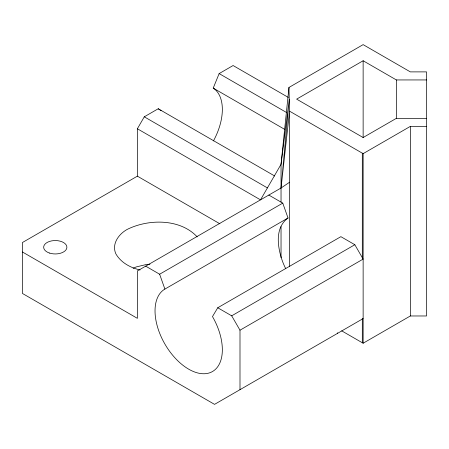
<?xml version="1.0" encoding="UTF-8"?>
<svg xmlns="http://www.w3.org/2000/svg" width="449" height="449" viewBox="0 0 449 449"><rect width="100%" height="100%" fill="white"/><g stroke="black" fill="none" stroke-linecap="round" stroke-linejoin="round"><path stroke-width="0.67" d="M341.7 330.851L363.134 343.227L410.335 315.973L426.55 315.973L426.55 71.885L410.335 71.885L363.134 44.631L288.96 87.454L281.04 164.306L281.04 202.123M213.443 140.919A47.6 27.479 -60 0 0 213.224 88.111L219.14 73.591L233.098 65.532L288.297 97.405M363.134 318.582L214.543 404.369L22.45 293.461L22.45 242.511L137.377 176.16L137.377 128.762L144.275 116.813L158.233 108.753L274.698 175.997M239.996 389.676L239.996 330.195L363.134 259.101L354.833 244.727L340.881 236.668L217.743 307.761L212.484 316.567A47.6 27.479 60 0 1 212.484 371.531A47.6 27.479 60 0 1 164.89 344.052A47.6 27.479 60 0 1 164.89 289.089L159.631 274.216L145.678 266.156M268.816 195.062L282.769 203.122L288.022 217.995C274.255 228.058 277.645 247.904 282.674 261.823A47.6 27.479 60 0 0 285.732 268.704M289.56 182.26L281.04 188.008L137.377 270.949L137.377 318.341L22.45 251.99M426.55 79.944L396.377 79.944L363.134 60.75L296.637 99.139L363.134 137.529L396.377 118.334L426.55 118.334M288.96 87.454L289.56 111.167L363.134 153.642L410.335 126.388L426.55 126.388M159.631 274.216L282.769 203.122M164.89 289.089L288.022 217.995M217.743 307.761L231.695 315.821L354.833 244.727M133.123 268.283L136.137 266.953L146.632 264.444L149.949 264.192M140.071 269.967C130.423 267.744 120.843 262.598 115.82 253.764C111.492 243.959 118.704 234.142 127.095 229.461C148.366 218.831 180.128 218.472 197.201 236.887M219.14 73.591L286.473 112.463M213.224 88.111L284.801 129.435M144.275 116.813L267.413 187.907M137.377 128.762L260.515 199.856L281.04 164.306L289.263 99.308L281.04 188.008L289.56 111.167L289.56 266.397M137.377 176.16L219.875 223.787M158.233 108.753L161.084 110.712M231.695 315.821L239.996 330.195M337.48 332.799L337.682 333.276M410.335 126.388L410.335 315.973M396.377 79.944L396.377 118.418M363.134 60.75L363.134 137.703M363.134 153.642L363.134 343.227M362.309 153.165L362.309 258.102M362.309 318.268L362.309 342.75M281.04 226.571L281.04 257.698M49.48 253.056A11.612 6.701 0 0 0 66.895 247.253A11.612 6.701 0 0 0 49.48 241.444A11.612 6.701 0 0 0 49.48 253.056"/></g></svg>
